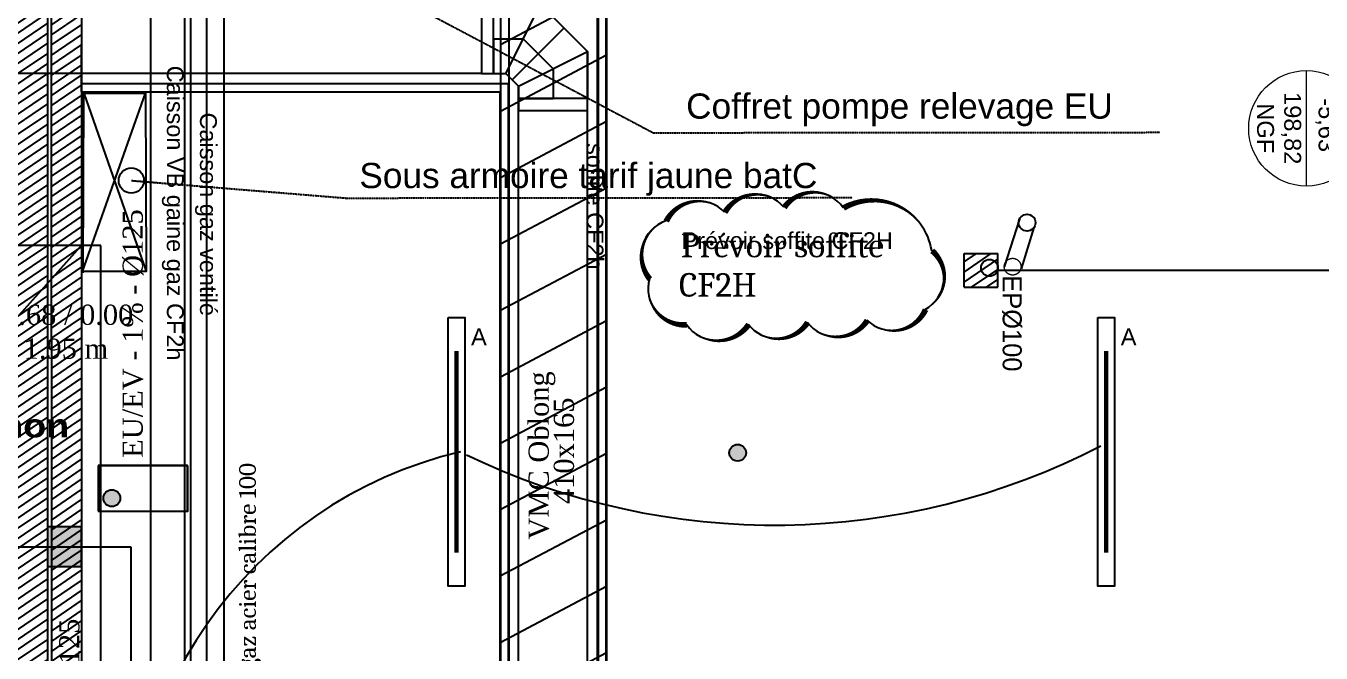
# Model space of a CAD drawing. Header units: millimetres. Extents: x 522027 to 600964, y -380282 to -298602.
# Drawn here: x 565261 to 572966, y -340395 to -336661 of the extents above; entities that cross this region are included whole.
import ezdxf

# ---------------------------------------------------------------- set-up
doc = ezdxf.new("R2010")
doc.units = ezdxf.units.MM
doc.linetypes.add('Style de ligne -2', pattern=[0.694425, 0.48607, -0.208355])
for name, color, linetype in [('3-BAT C-Niveau -2', 7, 'Continuous'), ('prlm-CALORIFUGE', 114, 'Continuous'), ('prlm-EAU-EP', 141, 'Continuous'), ('prlm-EAU-EUEV', 25, 'Continuous'), ('prlm-ELEC-BT', 1, 'Continuous'), ('prlm-GAZ', 2, 'Continuous'), ('prlm-GT', 242, 'Continuous'), ('prlm-MOD', 64, 'Continuous')]:
    doc.layers.add(name, color=color, linetype=linetype)
doc.layers.add('prlm-ELEC-CFO', color=1, linetype='Continuous', lineweight=25)
doc.layers.add('prlm-VMC', color=82, linetype='Continuous', lineweight=25)
doc.styles.add('Arial', font='arial.ttf')
doc.styles.add('Futura Std Book', font='')
doc.styles.add('prlm-eau-euev', font='pala.ttf', dxfattribs={"height": 18})
doc.styles.add('prlm-heavy', font='ariblk.ttf', dxfattribs={"height": 18})
doc.styles.add('prlm-mod', font='cambriaz.ttf', dxfattribs={"height": 18})
doc.styles.add('prlm-vmc', font='pala.ttf', dxfattribs={"height": 14})
doc.styles.get("Standard").update_dxf_attribs({"font": 'arial.ttf'})
doc.styles.get('Futura Std Book').set_extended_font_data('Futura Std Book')
doc.dimstyles.get("Standard").update_dxf_attribs({"dimtxt": 100, "dimasz": 2.285, "dimexe": 0.18, "dimexo": 0.0625, "dimgap": 0, "dimtad": 0, "dimtoh": 1, "dimdec": 0, "dimlfac": 0.1, "dimzin": 0, "dimdsep": 46, "dimtxsty": 'Standard', "dimblk": 'ORIGIN', "dimcen": 0.09, "dimclrd": 256, "dimclre": 256, "dimclrt": 256, "dimadec": 0, "dimazin": 0, "dimtfac": 1, "dimtdec": 0, "dimtofl": 0, "dimtmove": 0, "dimatfit": 3, "dimldrblk": 'ORIGIN', "dimfxl": 1, "dimtolj": 1, "dimtzin": 0, "dimlwd": -1, "dimlwe": 25, "dimarcsym": 0})
pattern_1 = [(34.276399, (505201.977, 142745.115), (-23.42441, 44.173488), [])]

# ---------------------------------------------------------------- blocks, each defined once
blk = doc.blocks.new('Groupe-108-1')
at = {"color": 7, "linetype": 'Continuous', "lineweight": 5}
blk.add_line((15606.26, -45937.84), (15593.47, -45870.31), dxfattribs=at)
blk.add_circle((15599.86, -45904.08), 34.37, dxfattribs=at)
at = {"color": 7, "insert": (15596.74, -45904.56), "char_height": 10.069, "width": 91.6838, "attachment_point": 2, "rotation": 280.72359, "line_spacing_factor": 0.962448, "style": 'Arial'}
blk.add_mtext('198,82\\PNGF', dxfattribs=at)
at = {"color": 7, "insert": (15613.49, -45883.22), "char_height": 10.069, "attachment_point": 1, "rotation": 280.72359, "line_spacing_factor": 0.962448, "style": 'Arial'}
blk.add_mtext('-5,63', dxfattribs=at)
blk = doc.blocks.new('Groupe-162-1')
at = {"color": 7, "linetype": 'Continuous', "lineweight": 5}
blk.add_open_spline([(15446.72, -46021.22), (15447.72, -46020.34), (15448.57, -46017.8), (15448.03, -46015.19), (15446.26, -46013.19), (15443.73, -46012.34), (15441.11, -46012.88), (15439.12, -46014.65), (15438.27, -46017.18), (15438.8, -46019.8), (15440.57, -46021.79), (15443.11, -46022.64), (15445.72, -46022.11), (15446.72, -46021.22)], degree=2, dxfattribs=at)
blk = doc.blocks.new('Groupe-163-1')
at = {"color": 7}
blk.add_blockref('Groupe-162-1', (0, 0), dxfattribs=at)
at = {"color": 7, "insert": (15449.68, -46021.52), "char_height": 11.327, "attachment_point": 1, "rotation": 280.72359, "line_spacing_factor": 0.962448, "style": 'Futura Std Book'}
blk.add_mtext('EPØ100', dxfattribs=at)
blk = doc.blocks.new('xi.luma')
at = {"layer": 'prlm-ELEC-CFO', "color": 0, "linetype": 'ByBlock', "lineweight": -2, "ltscale": 50}
blk.add_lwpolyline([(-80, -5), (-80, 5), (80, 5), (80, -5)], close=True, dxfattribs=at)
at = {"layer": 'prlm-ELEC-CFO', "color": 0, "linetype": 'ByBlock', "lineweight": 5, "ltscale": 50, "const_width": 2.6}
blk.add_lwpolyline([(-60, 0), (60, 0), (60, 0)], dxfattribs=at)
blk = doc.blocks.new('_Origin')
at = {"color": 0, "linetype": 'ByBlock', "lineweight": -2}
blk.add_line((0, 0), (-1, 0), dxfattribs=at)
blk.add_circle((0, 0), 0.5, dxfattribs=at)

msp = doc.modelspace()

# ---------------------------------------------------------------- hatches: boundary and pattern name
at = {"layer": '3-BAT C-Niveau -2'}
h = msp.add_hatch(dxfattribs=at)
h.set_pattern_fill('MURS MACONNERIE-2', color=256, scale=10, angle=-10.7236, style=0, pattern_type=2)
h.set_pattern_definition([(34.276399, (505201.977, 142710.897), (-23.42441, 44.173488), [])])
h.paths.add_polyline_path([(565211.5, -369569.5), (565391.5, -369769.5), (565391.5, -326721.9), (565211.5, -326721.9)])
h = msp.add_hatch(dxfattribs=at)
h.set_pattern_fill('MURS MACONNERIE-2', color=256, scale=10, angle=-10.7236, style=0, pattern_type=2)
h.set_pattern_definition(pattern_1)
h.paths.add_polyline_path([(565591.7, -335955.6), (565411.7, -335755.6), (565412.4, -342974.1), (565592.4, -342974)])
h = msp.add_hatch(dxfattribs=at)
h.set_pattern_fill('BA 13', color=256, scale=10, angle=-10.7236, style=0, pattern_type=2)
h.set_pattern_definition([(207.93621, (505019.33, 142779.7), (-142.2261, 319.79952), [])])
h.paths.add_polyline_path([(565594.5, -336585.2), (568084.4, -336585.3), (568081.6, -342629.2), (568714.4, -342628.8), (568714.4, -335955.3), (565594.5, -335955.2)])
h = msp.add_hatch(dxfattribs=at)
h.set_pattern_fill('MURS MACONNERIE-2', color=256, scale=10, angle=-10.7236, style=0, pattern_type=2)
h.set_pattern_definition(pattern_1)
h.paths.add_polyline_path([(570843.4, -338016.9), (570843.4, -338216.9), (571043.4, -338216.9), (571043.4, -338016.9)])
at = {"layer": 'prlm-CALORIFUGE'}
msp.add_hatch(color=256, dxfattribs=at).paths.add_polyline_path([(565390.1, -339641.2), (565590.1, -339641.2), (565590.1, -339881.2), (565390.1, -339881.2)])
at = {"layer": 'prlm-EAU-EUEV'}
h = msp.add_hatch(color=256, dxfattribs=at)
edge = h.paths.add_edge_path()
edge.add_arc((569495.2, -339202.1), 50, 0, 360)
h = msp.add_hatch(color=256, dxfattribs=at)
edge = h.paths.add_edge_path()
edge.add_arc((565771.6, -339472.5), 50, 0, 360)

# ---------------------------------------------------------------- linework, layer by layer
at = {"layer": '3-BAT C-Niveau -2'}
for p, q in [((565391.5, -369735.3), (565391.5, -326687.6)), ((565391.5, -351142.7), (565391.5, -333501.1)), ((565411.7, -335755.6), (565412.4, -342974.1)), ((565411.7, -335755.6), (565412.4, -342974.1)), ((565591.7, -335955.6), (565592.4, -342974)), ((565591.7, -336355.6), (565592.3, -341998.7)), ((570843.4, -338016.9), (571043.4, -338016.9)), ((570843.4, -338016.9), (571043.4, -338016.9)), ((570843.4, -338216.9), (570843.4, -338016.9)), ((571043.4, -338216.9), (571043.4, -338016.9)), ((570843.4, -338216.9), (571043.4, -338216.9)), ((570843.4, -338216.9), (571043.4, -338216.9))]:
    msp.add_line(p, q, dxfattribs=at)
at = {"layer": '3-BAT C-Niveau -2', "ltscale": 50.8}
for p, q in [((571171.9, -337810.8), (571081.3, -338095.3)), ((571258.2, -337860.8), (571181.1, -338107.2))]:
    msp.add_line(p, q, dxfattribs=at)
at = {"layer": '3-BAT C-Niveau -2', "ltscale": 50.8, "flags": 128}
msp.add_lwpolyline([(565644.4, -342509.2), (565644.4, -342079.2), (566004.2, -342078.9), (566004.2, -335955.3), (572165.6, -335955.3), (572165.6, -335654), (572365.6, -335654), (572365.6, -336155.3), (566204.2, -336155.3), (566204.2, -342278.7), (565844.4, -342279), (565844.4, -342509.2)], close=True, dxfattribs=at)
for points in [[(568109.3, -335653), (568109.3, -336183.3), (566239.3, -336183.3), (566239.2, -342458.8), (566439.2, -342458.8), (566439.3, -336383.3), (568299.3, -336383.3), (568299.3, -335653)], [(565594.5, -336585.2), (568084.4, -336585.3), (568081.6, -342629.2), (568714.4, -342628.8), (568714.4, -335955.3), (565594.5, -335955.2)]]:
    msp.add_lwpolyline(points, dxfattribs=at)
at = {"layer": '3-BAT C-Niveau -2'}
msp.add_circle((571216.9, -337832.7), 50, dxfattribs=at)
at = {"layer": 'prlm-CALORIFUGE'}
for p, q in [((565390.1, -339641.2), (565590.1, -339641.2)), ((565390.1, -339881.2), (565390.1, -339641.2)), ((565590.1, -339641.2), (565590.1, -339881.2)), ((565590.1, -339881.2), (565390.1, -339881.2))]:
    msp.add_line(p, q, dxfattribs=at)
at = {"layer": 'prlm-EAU-EP', "ltscale": 20}
for p, q in [((571041.8, -338115.5), (573524.5, -338115.5)), ((565024.4, -339761.2), (565885.7, -339761.2)), ((565885.7, -339761.2), (565885.7, -341750.7))]:
    msp.add_line(p, q, dxfattribs=at)
at = {"layer": 'prlm-EAU-EP'}
msp.add_circle((570993.8, -338101.3), 50, dxfattribs=at)
at = {"layer": 'prlm-EAU-EUEV', "ltscale": 50}
for p, q in [((565706.1, -337968.6), (565051.3, -337968.6)), ((565706.1, -341743.7), (565706.1, -337968.6))]:
    msp.add_line(p, q, dxfattribs=at)
at = {"layer": 'prlm-EAU-EUEV'}
msp.add_line((565583.4, -337976), (565002.8, -338624.7), dxfattribs=at)
for centre in [(569495.2, -339202.1), (565771.6, -339472.5)]:
    msp.add_circle(centre, 50, dxfattribs=at)
msp.add_solid([(565582.2, -337974.9), (565590.1, -337968.6), (565584.7, -337977.1)], dxfattribs=at)
at = {"layer": 'prlm-ELEC-BT', "lineweight": 25}
msp.add_polyline3d([(565600.4, -338131, 0), (565606, -337062, 0), (565971.3, -337061.7, 0), (565975.2, -338123.7, 0), (565597.8, -338123.7, 0), (565971.3, -337061.7, 0), (565606, -337062, 0), (565975.2, -338123.9, 0)], dxfattribs=at)
at = {"layer": 'prlm-ELEC-CFO'}
for centre, radius, start, end in [((568432.4, -341679.7), 2551.4, 103.28813, 187.14001), ((569715.9, -335401.4), 4231.3, 244.30521, 297.30307)]:
    msp.add_arc(centre, radius, start, end, dxfattribs=at)
at = {"layer": 'prlm-GAZ', "ltscale": 0.8}
msp.add_line((566336.5, -342612), (566336.5, -336277.2), dxfattribs=at)
at = {"layer": 'prlm-GT'}
for p, q in [((566221.6, -339278.9), (565691.4, -339278.9)), ((565691.4, -339278.9), (565691.4, -339549.2)), ((566221.6, -339549.2), (566221.6, -339278.9)), ((565691.4, -339549.2), (566221.6, -339549.2))]:
    msp.add_line(p, q, dxfattribs=at)
msp.add_lwpolyline([(566224.4, -339280.3), (565694.2, -339280.3), (565694.2, -339550.6), (566224.4, -339550.6)], close=True, dxfattribs=at)
at = {"layer": 'prlm-MOD', "ltscale": 25}
for p, q in [((568714.3, -335955.7), (568714.3, -342629.2)), ((568664.3, -336005.7), (568664.3, -342629.2)), ((568134.3, -336535.7), (568134.3, -342629.2)), ((568084.3, -336585.7), (568084.3, -342629.2))]:
    msp.add_line(p, q, dxfattribs=at)
at = {"layer": 'prlm-MOD'}
for p, q in [((565590.4, -336424.3), (565590.3, -337054.3)), ((568710.2, -336424.4), (568710.2, -343097.8)), ((568660.2, -336474.4), (568660.2, -343097.8)), ((565590.3, -337004.3), (568130.2, -337004.3)), ((568130.2, -337004.3), (568130.2, -343097.8)), ((565590.3, -337054.3), (568080.2, -337054.3)), ((568080.2, -337054.3), (568080.2, -343097.8)), ((569416.2, -337770.3), (569416.2, -337770.3)), ((569769.3, -337740.9), (569769.3, -337740.9)), ((569068, -337821.8), (569068, -337821.8)), ((570649.5, -337998.2), (570649.5, -337998.2)), ((568969.9, -338167.4), (568969.9, -338167.4)), ((570610.3, -338348.7), (570610.3, -338348.7)), ((569909, -338424.7), (569909, -338424.7)), ((570264.6, -338412.5), (570264.6, -338412.5)), ((569190.6, -338439.4), (569190.6, -338439.4)), ((569558.4, -338437), (569558.4, -338437))]:
    msp.add_line(p, q, dxfattribs=at)
msp.add_lwpolyline([(570125.1, -337744.8, 0, 35, 0.520567), (569772, -337742.3, 0, 35, 0.520567), (569772, -337742.3, 0, 35, 0.520567), (569418.9, -337771.7, 0, 35, 0.520567), (569418.9, -337771.7, 0, 35, 0.520567), (569070.7, -337823.2, 0, 35, 0.520567), (569070.7, -337823.2, 0, 35, 0.520567), (568972.7, -338168.8, 0, 35, 0.520567), (568972.7, -338168.8, 0, 35, 0.520567), (569193.3, -338440.8, 0, 35, 0.520567), (569193.3, -338440.8, 0, 35, 0.520567), (569561.2, -338438.4, 0, 35, 0.520567), (569561.2, -338438.4, 0, 35, 0.520567), (569911.8, -338426.1, 0, 35, 0.520567), (569911.8, -338426.1, 0, 35, 0.520567), (570267.3, -338413.9, 0, 35, 0.520567), (570267.3, -338413.9, 0, 35, 0.520567), (570613.1, -338350.2, 0, 35, 0.520567), (570613.1, -338350.2, 0, 35, 0.520567), (570652.3, -337999.7, 0, 35, 0.520567), (570652.3, -337999.7, 0, 35, 0.520567)], format="xyseb", close=True, dxfattribs=at)
for centre, radius, start, end in [((569944.9, -337865.7), 215.5, 34.60229, 144.60229), ((569260.1, -337917.9), 214.8, 43.40883, 153.40883), ((569603, -337879.2), 216.3, 39.76163, 149.76163), ((570296.7, -338055.4), 357.4, 9.19549, 119.19549), ((569139.9, -338028.9), 219.3, 109.15563, 219.15563), ((570507.2, -338159.7), 215.3, 298.61315, 48.61315), ((569175.5, -338226.1), 213.8, 164.04739, 274.04739), ((570415.1, -338259.5), 214.6, 225.44349, 335.44349), ((569729.4, -338308.1), 214.2, 217.00169, 327.00169), ((570082.5, -338294.1), 217.1, 216.9741, 326.9741), ((569373.6, -338309.4), 224.5, 215.3818, 325.3818)]:
    msp.add_arc(centre, radius, start, end, dxfattribs=at)
at = {"layer": 'prlm-VMC'}
for p, q in [((567971.6, -336534.2), (567971.6, -336944.2)), ((568041.6, -336944.2), (568041.6, -336534.2)), ((568116.6, -336944.2), (568321.6, -336534.2)), ((568321.6, -336534.2), (568601.6, -336814.2)), ((568154.1, -336981.7), (568461.6, -336674.2)), ((568041.6, -336739.2), (568219.1, -336739.2)), ((568041.6, -336739.2), (568041.6, -336944.2)), ((568191.6, -337019.2), (568601.6, -336814.2)), ((568219.1, -336739.2), (568396.6, -336916.7)), ((568601.6, -342947.9), (568601.6, -336814.2)), ((568601.6, -336814.2), (568601.6, -337094.2)), ((567971.6, -336944.2), (564797.3, -336944.3)), ((567971.6, -336944.2), (568041.6, -336944.2)), ((568041.6, -336944.2), (568116.6, -336944.2)), ((568116.6, -336944.2), (568191.6, -337019.2)), ((568396.6, -336916.7), (568396.6, -337094.2)), ((568191.6, -342947.9), (568191.6, -337019.2)), ((568191.6, -337019.2), (568191.6, -337094.2)), ((568601.6, -337094.2), (568191.6, -337094.2)), ((568191.6, -337094.2), (568191.6, -337164.2)), ((568191.6, -337094.2), (568396.6, -337094.2)), ((568601.6, -337164.2), (568601.6, -337094.2)), ((568191.6, -337164.2), (568601.6, -337164.2))]:
    msp.add_line(p, q, dxfattribs=at)

# ---------------------------------------------------------------- block references
at = {"layer": '3-BAT C-Niveau -2', "xscale": 10, "yscale": 10, "zscale": 10, "rotation": 349.2763985886067}
for name in ['Groupe-108-1', 'Groupe-163-1']:
    msp.add_blockref(name, (505019.3, 142779.7), dxfattribs=at)

# ---------------------------------------------------------------- texts
at = {"layer": '3-BAT C-Niveau -2', "char_height": 100, "attachment_point": 2, "rotation": 269.99999, "line_spacing_factor": 0.834288, "style": 'Arial'}
for s, insert in [('Caisson VB gaine gaz CF2h\\P', (566199.3, -337775.3)), ('Caisson gaz ventilé', (566396.4, -337782.6)), ('soffite CF2h', (568696.4, -337735.3))]:
    msp.add_mtext(s, dxfattribs=dict(at, insert=insert))
at = {"layer": 'prlm-CALORIFUGE', "style": 'prlm-heavy'}
msp.add_text('manchon', height=140, dxfattribs=at).set_placement((564523.2, -339111))
at = {"layer": 'prlm-EAU-EUEV', "style": 'prlm-eau-euev'}
for s, rotation, p in [('EU/EV - 1%%% - Ø125', 90, (565956.1, -339232.6)), ('EU/EV fe= -3.68 / 0.00', 360, (564196.9, -338440.7)), ('Hsfe= 1.95 m', 360, (564757, -338642.7)), ('EU/EV - 1%%% - Ø125', 90, (565578.6, -341669.4))]:
    msp.add_text(s, height=120, rotation=rotation, dxfattribs=at).set_placement(p)
at = {"layer": 'prlm-ELEC-BT', "ltscale": 25}
for s, p in [('Coffret pompe relevage EU', (569188.5, -337213.6)), ('Sous armoire tarif jaune batC', (567244.4, -337626.9))]:
    msp.add_text(s, height=150, dxfattribs=at).set_placement(p)
at = {"layer": 'prlm-GAZ', "style": 'prlm-mod'}
msp.add_text('Tuyauterie gaz acier calibre 100', height=100, rotation=90, dxfattribs=at).set_placement((566628.6, -341199.6))
at = {"layer": 'prlm-MOD', "style": 'prlm-mod'}
for s, p in [('Prévoir soffite', (569157.7, -338038.6)), ('CF2H', (569146, -338272.9))]:
    msp.add_text(s, height=140, dxfattribs=at).set_placement(p)
at = {"layer": 'prlm-MOD', "insert": (569161.1, -337889.5), "char_height": 100, "width": 1854.737, "attachment_point": 1, "style": 'Arial'}
msp.add_mtext('Prévoir soffite CF2H', dxfattribs=at)
at = {"layer": 'prlm-VMC', "style": 'prlm-vmc'}
for s, p in [('VMC Oblong', (568371.2, -339719.3)), ('410x165', (568521.2, -339507.7))]:
    msp.add_text(s, height=120, rotation=90, dxfattribs=at).set_placement(p)

# ---------------------------------------------------------------- leaders
at = {"layer": 'prlm-ELEC-BT', "linetype": 'Style de ligne -2', "lineweight": 25}
for points in [[(566910.4, -336192.7), (568992.3, -337297.3), (572007.7, -337294.8)], [(565887.9, -337581.9), (567163.1, -337686), (570178.5, -337683.5)]]:
    msp.add_leader(points, dimstyle='Standard', override={"dimasz": 150, "dimexe": 0, "dimexo": 0}, dxfattribs=at)

# ---------------------------------------------------------------- next in the draw order: texts
at = {"layer": 'prlm-ELEC-CFO', "char_height": 100, "attachment_point": 2, "line_spacing_factor": 0.8, "style": 'Arial', "bg_fill": 3, "box_fill_scale": 0.95, "bg_fill_color": 256, "bg_fill_transparency": 0}
for insert in [(567955.8, -338461.8), (571821.2, -338461.8)]:
    msp.add_mtext('A', dxfattribs=dict(at, insert=insert))

# ---------------------------------------------------------------- next in the draw order: block references
at = {"layer": 'prlm-ELEC-CFO', "xscale": 10, "yscale": 10, "zscale": 10, "rotation": 270.0000000000001}
for p in [(567822, -339196.4), (571687.4, -339196.4)]:
    msp.add_blockref('xi.luma', p, dxfattribs=at)

doc.saveas('drawing.dxf')
